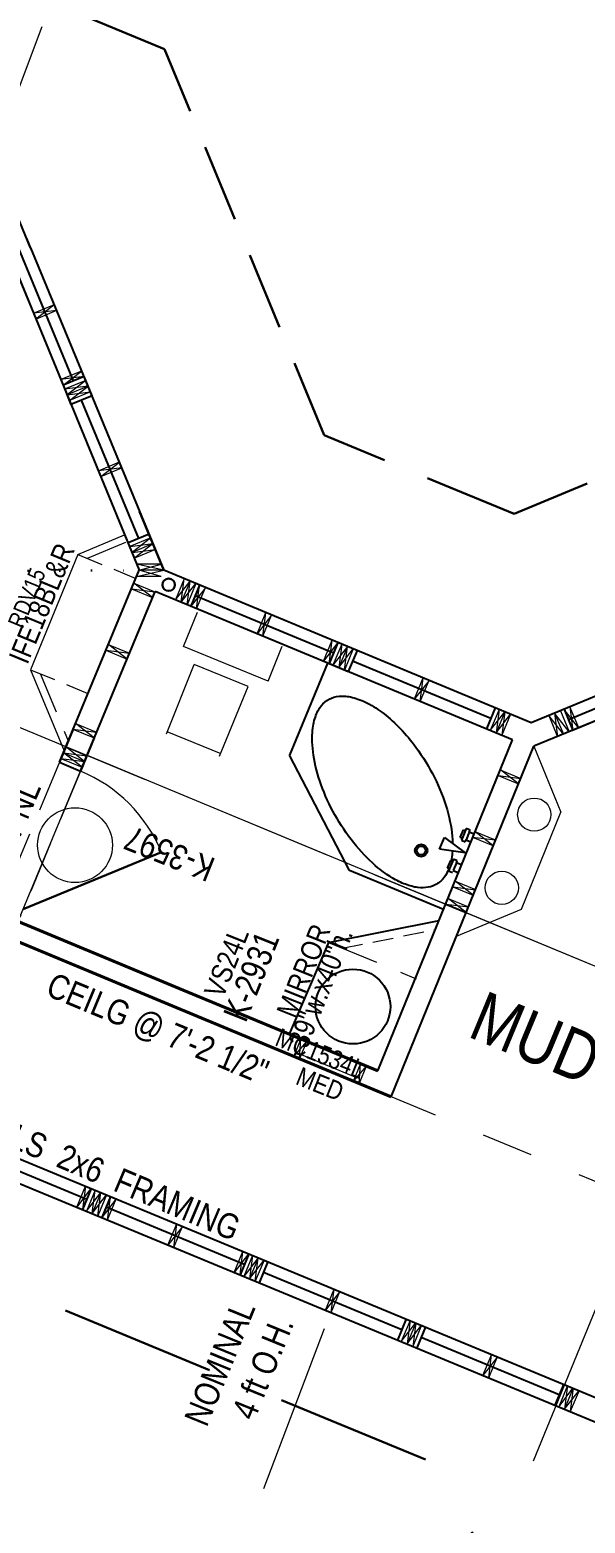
# Model space of a CAD drawing. Header units: inches. Extents: x 279 to 11006, y 233 to 7807.
# Drawn here: x 3502.7 to 3636.3, y 1687.2 to 2046.5 of the extents above; entities that cross this region are included whole.
import ezdxf

# ---------------------------------------------------------------- set-up
doc = ezdxf.new("R2010")
doc.units = ezdxf.units.IN
doc.header["$MEASUREMENT"] = 0
for name, pattern in [('ACAD_ISO07W100', [3, 0, -3]), ('CENTER', [2, 1.25, -0.25, 0.25, -0.25]), ('HIDDEN', [0.375, 0.25, -0.125])]:
    doc.linetypes.add(name, pattern=pattern)
for name, color, linetype, lineweight in [('BUILT-INS', 6, 'Continuous', 9), ('DOORS', 7, 'Continuous', 30), ('FOUNDATION', 7, 'HIDDEN', 20), ('GRID', 1, 'CENTER', 20), ('INT WALLS', 7, 'Continuous', 40), ('LAYOUT', 6, 'Continuous', 9), ('LITE COVE', 7, 'HIDDEN', 30), ('MILLWORK', 7, 'Continuous', 20), ('PLUMBING', 7, 'Continuous', 20), ('ROOF BEAMS', 3, 'HIDDEN', 30), ('ROOFLINE', 7, 'HIDDEN', 30), ('WALL FRAMING', 7, 'Continuous', 30), ('WINDOWS', 5, 'Continuous', 30)]:
    doc.layers.add(name, color=color, linetype=linetype, lineweight=lineweight)
for name, color, linetype in [('CABINETS', 30, 'HIDDEN'), ('CABTOPS', 30, 'Continuous'), ('LLPLUMBING', 102, 'Continuous'), ('MILLWORK TEXT', 7, 'Continuous'), ('TEXT', 250, 'Continuous'), ('WALLS', 5, 'Continuous')]:
    doc.layers.add(name, color=color, linetype=linetype)
doc.styles.add('ARCHENTLTD', font='technical.ttf', dxfattribs={"height": 0.1875})
doc.dimstyles.new('ARCHENTLTD', dxfattribs={"dimscale": 0.05, "dimtxt": 0.1875, "dimasz": 3, "dimexe": 9, "dimexo": 1, "dimgap": 2.5, "dimtad": 0, "dimdec": 1, "dimzin": 1, "dimdsep": 46, "dimlunit": 4, "dimtxsty": 'ARCHENTLTD', "dimblk": 'ARCHTICK', "dimcen": 6, "dimclrd": 256, "dimclre": 256, "dimclrt": 256, "dimaunit": 1, "dimadec": 0, "dimazin": 0, "dimtfac": 1, "dimtdec": 1, "dimtofl": 0, "dimtmove": 1, "dimatfit": 3, "dimldrblk": 'ARCHTICK', "dimfxl": 1, "dimfrac": 2, "dimtolj": 1, "dimtzin": 0, "dimlwd": 9, "dimlwe": 9, "dimarcsym": 0})

# ---------------------------------------------------------------- blocks, each defined once
blk = doc.blocks.new('_ArchTick')
at = {"color": 0, "linetype": 'ByBlock', "const_width": 0.15}
blk.add_lwpolyline([(-0.5, -0.5), (0.5, 0.5)], dxfattribs=at)

msp = doc.modelspace()

# ---------------------------------------------------------------- linework, layer by layer
at = {"layer": 'BUILT-INS', "linetype": 'Continuous', "lineweight": 20, "ltscale": 0.75}
for p, q in [((3514.19, 1920.28), (3525.44, 1924.98)), ((3514.22, 1920.3), (3502.79, 1892.54)), ((3502.79, 1892.54), (3510.93, 1873.05))]:
    msp.add_line(p, q, dxfattribs=at)
at = {"layer": 'BUILT-INS', "linetype": 'HIDDEN', "lineweight": 20, "ltscale": 40}
for p, q in [((3516.53, 1919.37), (3526.11, 1923.37)), ((3505.15, 1891.62), (3511.91, 1875.44))]:
    msp.add_line(p, q, dxfattribs=at)
at = {"layer": 'BUILT-INS', "linetype": 'HIDDEN', "lineweight": 9, "ltscale": 25}
for p, q in [((3514.19, 1920.28), (3528.14, 1914.5)), ((3502.79, 1892.54), (3516.65, 1886.79))]:
    msp.add_line(p, q, dxfattribs=at)
at = {"layer": 'BUILT-INS', "linetype": 'Continuous', "lineweight": 9, "ltscale": 0.25}
for p, q in [((3623.91, 1874.1), (3630.43, 1858.29)), ((3605.29, 1828.45), (3620.91, 1834.89))]:
    msp.add_line(p, q, dxfattribs=at)
at = {"layer": 'BUILT-INS', "ltscale": 75}
msp.add_line((3620.91, 1834.89), (3630.43, 1858.29), dxfattribs=at)
at = {"layer": 'BUILT-INS', "ltscale": 50}
for centre in [(3624.02, 1857.66), (3616.2, 1840.04)]:
    msp.add_circle(centre, 4, dxfattribs=at)
at = {"layer": 'CABINETS', "lineweight": 9, "ltscale": 50}
for p, q in [((3574.5, 1826.91), (3595.6, 1818.16)), ((3565.04, 1804.86), (3586.4, 1795.99))]:
    msp.add_line(p, q, dxfattribs=at)
at = {"layer": 'CABTOPS', "color": 7, "linetype": 'HIDDEN', "lineweight": 20, "ltscale": 20}
msp.add_line((3577.81, 1825.54), (3600.22, 1829.99), dxfattribs=at)
at = {"layer": 'DOORS', "ltscale": 50}
msp.add_line((3501.04, 1834.9), (3534.31, 1848.64), dxfattribs=at)
at = {"layer": 'DOORS', "color": 7, "linetype": 'Continuous', "lineweight": 20, "ltscale": 7.5}
msp.add_circle((3513.53, 1850.32), 9, dxfattribs=at)
at = {"layer": 'DOORS', "lineweight": 9, "ltscale": 75}
msp.add_arc((3501.04, 1834.9), 36, 22.4446, 67.4482, dxfattribs=at)
at = {"layer": 'GRID', "ltscale": 50}
for p, q in [((3534.89, 1916.45), (3498.22, 2005.17)), ((3623.25, 1879.78), (3792.7, 1949.72)), ((3498.07, 1827.78), (3534.89, 1916.45)), ((3534.89, 1916.45), (3623.25, 1879.78)), ((3516.42, 1871.96), (3605.08, 1835.15)), ((3542.41, 1809.38), (3678.76, 1752.79))]:
    msp.add_line(p, q, dxfattribs=at)
at = {"layer": 'GRID', "linetype": 'CENTER', "lineweight": 9, "ltscale": 50}
msp.add_line((3623.84, 1702.16), (3649.29, 1764.42), dxfattribs=at)
at = {"layer": 'INT WALLS', "ltscale": 50}
for p, q in [((3491.08, 1835.56), (3538.58, 1815.84)), ((3538.58, 1815.84), (3586.4, 1795.99))]:
    msp.add_line(p, q, dxfattribs=at)
at = {"layer": 'INT WALLS', "ltscale": 75}
for p, q in [((3489.31, 1831.42), (3536.86, 1811.68)), ((3536.86, 1811.68), (3589.6, 1789.79))]:
    msp.add_line(p, q, dxfattribs=at)
at = {"layer": 'LAYOUT', "color": 6, "linetype": 'CENTER', "lineweight": 5, "ltscale": 250}
for p, q in [((1688.03, 2631.06), (3956.97, 1689.05)), ((3241.82, 1985.96), (4783.42, 1345.93))]:
    msp.add_line(p, q, dxfattribs=at)
at = {"layer": 'LITE COVE', "color": 7, "linetype": 'ACAD_ISO07W100', "lineweight": 30, "ltscale": 2.5}
msp.add_line((3433.89, 1915.88), (3528.94, 1916.46), dxfattribs=at)
at = {"layer": 'LLPLUMBING', "color": 5}
for p, q in [((3574.3, 1894.14), (3565.13, 1872, -1)), ((3579.55, 1844.25, -1), (3565.13, 1872, -1)), ((3607.64, 1854.3, -1), (3606.49, 1851.53, -1)), ((3608.57, 1853.92, -1), (3607.64, 1854.3, -1)), ((3602.39, 1852.12, -1), (3607.35, 1848.43, -1)), ((3606.22, 1852.18, -1), (3606.99, 1854.03, -1)), ((3606.68, 1851.99, -1), (3606.22, 1852.18, -1)), ((3606.49, 1851.53, -1), (3607.42, 1851.15, -1)), ((3606.99, 1854.03, -1), (3607.45, 1853.84, -1)), ((3607.42, 1851.15, -1), (3607.61, 1851.61, -1)), ((3608.37, 1853.46, -1), (3607.61, 1851.61, -1)), ((3607.61, 1851.61, -1), (3608.53, 1851.23, -1)), ((3608.37, 1853.46, -1), (3608.57, 1853.92, -1)), ((3609.3, 1853.07, -1), (3608.37, 1853.46, -1)), ((3607.35, 1848.43, -1), (3601.24, 1849.35, -1)), ((3602.19, 1834.86, -1), (3579.55, 1844.25, -1)), ((3603.15, 1844.8, -1), (3603.92, 1846.64, -1)), ((3603.62, 1844.6, -1), (3603.15, 1844.8, -1)), ((3604.57, 1846.91, -1), (3603.42, 1844.14, -1)), ((3603.42, 1844.14, -1), (3604.35, 1843.76, -1)), ((3603.92, 1846.64, -1), (3604.38, 1846.45, -1)), ((3605.31, 1846.07, -1), (3604.54, 1844.22, -1)), ((3604.54, 1844.22, -1), (3605.46, 1843.84, -1)), ((3605.5, 1846.53, -1), (3604.57, 1846.91, -1)), ((3605.31, 1846.07, -1), (3605.5, 1846.53, -1)), ((3606.23, 1845.68, -1), (3605.31, 1846.07, -1))]:
    msp.add_line(p, q, dxfattribs=at)
at = {"layer": 'LLPLUMBING', "color": 5, "ltscale": 12}
msp.add_line((3601.24, 1849.35, -1), (3602.39, 1852.12, -1), dxfattribs=at)
at = {"layer": 'LLPLUMBING', "color": 5}
for radius in [1.5, 1.03]:
    msp.add_circle((3596.81, 1849.03, -1), radius, dxfattribs=at)
for points, knots in [([(3603.46, 1844.67, -1), (3603.31, 1844.27, -1), (3603.14, 1843.9, -1), (3602.55, 1842.8, -1), (3602.08, 1842.18, -1), (3601.22, 1841.38, -1), (3600.87, 1841.12, -1), (3600.5, 1840.91, -1), (3599.9, 1840.55, -1), (3599.23, 1840.31, -1), (3597.73, 1840.04, -1), (3596.9, 1840.02, -1), (3595.07, 1840.25, -1), (3594.08, 1840.5, -1), (3592, 1841.28, -1), (3590.91, 1841.81, -1), (3588.68, 1843.15, -1), (3587.54, 1843.96, -1), (3584.61, 1846.37, -1), (3582.83, 1848.15, -1), (3579.49, 1852.16, -1), (3577.93, 1854.39, -1), (3575.19, 1859.06, -1), (3574.01, 1861.51, -1), (3572.14, 1866.39, -1), (3571.46, 1868.81, -1), (3570.64, 1873.38, -1), (3570.51, 1875.53, -1), (3570.74, 1878.81, -1), (3570.98, 1880.07, -1), (3571.71, 1882.21, -1), (3572.18, 1883.11, -1), (3573.3, 1884.53, -1), (3573.93, 1885.06, -1), (3575.38, 1885.84, -1), (3576.19, 1886.08, -1), (3578.06, 1886.24, -1), (3579.11, 1886.16, -1), (3581.4, 1885.6, -1), (3582.64, 1885.13, -1), (3585.21, 1883.8, -1), (3586.54, 1882.94, -1), (3589.2, 1880.88, -1), (3590.53, 1879.67, -1), (3593.12, 1876.97, -1), (3594.36, 1875.48, -1), (3597.21, 1871.61, -1), (3598.73, 1869.13, -1), (3601.28, 1864.04, -1), (3602.31, 1861.42, -1), (3603.77, 1856.34, -1), (3604.21, 1853.89, -1), (3604.35, 1851.32, -1), (3604.37, 1850.98, -1), (3604.37, 1850.64, -1)], [5.883628, 5.883628, 5.883628, 5.883628, 5.971614, 5.971614, 6.164471, 6.164471, 6.283185, 6.283185, 6.283185, 6.475523, 6.475523, 6.66786, 6.66786, 6.860198, 6.860198, 7.052535, 7.052535, 7.244872, 7.244872, 7.549445, 7.549445, 7.854018, 7.854018, 8.15859, 8.15859, 8.463163, 8.463163, 8.767735, 8.767735, 8.993422, 8.993422, 9.21911, 9.21911, 9.444797, 9.444797, 9.670484, 9.670484, 9.896171, 9.896171, 10.121858, 10.121858, 10.347545, 10.347545, 10.573232, 10.573232, 10.79892, 10.79892, 11.121232, 11.121232, 11.443544, 11.443544, 11.765857, 11.765857, 11.815651, 11.815651, 11.815651, 11.815651]), ([(3604.33, 1848.88, -1), (3604.28, 1848.24, -1), (3604.21, 1847.63, -1), (3604.08, 1846.9, -1), (3604.05, 1846.75, -1), (3604.02, 1846.6, -1)], [5.6234548, 5.6234548, 5.6234548, 5.6234548, 5.7271427, 5.7271427, 5.7542207, 5.7542207, 5.7542207, 5.7542207])]:
    msp.add_open_spline(points, degree=3, knots=knots, dxfattribs=at)
at = {"layer": 'MILLWORK', "color": 7, "lineweight": -3, "ltscale": 10}
msp.add_line((3574.5, 1826.91), (3601.14, 1832.2), dxfattribs=at)
at = {"layer": 'MILLWORK', "color": 7, "linetype": 'Continuous', "lineweight": -3, "ltscale": 5}
msp.add_line((3574.5, 1826.91), (3565.04, 1804.86), dxfattribs=at)
at = {"layer": 'MILLWORK', "lineweight": 9, "ltscale": 50}
msp.add_line((3567.93, 1799.91), (3580.87, 1794.56), dxfattribs=at)
at = {"layer": 'PLUMBING', "color": 5, "ltscale": 75}
for p, q in [((3539.64, 1898.1, -1), (3542.97, 1906.4, -1)), ((3560.02, 1889.8, -1), (3539.64, 1898.1, -1)), ((3560.02, 1889.8, -1), (3563.39, 1898.21, -1)), ((3535.53, 1877.1, -1), (3542.23, 1893.8, -1)), ((3555.2, 1888.53, -1), (3542.23, 1893.8, -1)), ((3548.31, 1871.76, -1), (3555.2, 1888.53, -1)), ((3548.7, 1872.33, -1), (3535.73, 1877.6, -1))]:
    msp.add_line(p, q, dxfattribs=at)
at = {"layer": 'PLUMBING', "color": 5, "lineweight": 30, "ltscale": 75}
msp.add_circle((3536.05, 1912.98), 1.5, dxfattribs=at)
at = {"layer": 'PLUMBING', "color": 5, "linetype": 'Continuous', "lineweight": -3, "ltscale": 1.5}
msp.add_circle((3580.39, 1811.48, -178358.1), 9, dxfattribs=at)
at = {"layer": 'ROOF BEAMS', "lineweight": 20, "ltscale": 50}
for p, q in [((3515.39, 1963.91), (3529.13, 1930.64)), ((3509.76, 1870.25), (3495.27, 1835.35)), ((3514.84, 1868.14), (3500.35, 1833.24))]:
    msp.add_line(p, q, dxfattribs=at)
at = {"layer": 'ROOFLINE', "linetype": 'HIDDEN', "ltscale": 150}
for p, q in [((3535.09, 2041.84), (3409.97, 2093.77)), ((3792.76, 2001.68), (3619.15, 1930.05)), ((3459.25, 1759.84), (3602.65, 1700.45)), ((3623.37, 1650.46), (3602.65, 1700.45))]:
    msp.add_line(p, q, dxfattribs=at)
at = {"layer": 'ROOFLINE', "linetype": 'HIDDEN', "ltscale": 75}
msp.add_line((3573.49, 1948.97), (3535.09, 2041.84), dxfattribs=at)
at = {"layer": 'ROOFLINE', "linetype": 'HIDDEN', "ltscale": 90}
msp.add_line((3619.15, 1930.05), (3573.49, 1948.97), dxfattribs=at)
at = {"layer": 'WALL FRAMING', "linetype": 'HIDDEN', "lineweight": 20, "ltscale": 25}
for p, q in [((3503.5, 1978.31), (3508.58, 1980.41)), ((3504.07, 1976.92), (3509.15, 1979.02)), ((3510.07, 1962.36), (3515.15, 1964.46)), ((3512.58, 1956.36), (3517.66, 1958.46)), ((3519.17, 1940.42), (3524.25, 1942.52)), ((3519.74, 1939.03), (3524.82, 1941.14)), ((3526.33, 1923.09), (3531.41, 1925.19)), ((3542.79, 1907.22), (3544.89, 1912.3)), ((3557.34, 1901.2), (3559.45, 1906.27)), ((3558.73, 1900.62), (3560.83, 1905.7)), ((3573.27, 1894.57), (3575.37, 1899.65)), ((3579.28, 1892.1), (3581.39, 1897.18)), ((3595.21, 1885.49), (3597.32, 1890.57)), ((3596.6, 1884.92), (3598.71, 1889.99)), ((3612.53, 1878.3), (3614.64, 1883.38)), ((3634.7, 1878.52), (3632.6, 1883.6)), ((3513.95, 1763.18), (3516.06, 1768.26)), ((3521.34, 1760.12), (3523.45, 1765.19)), ((3535.89, 1754.09), (3538, 1759.17)), ((3537.28, 1753.52), (3539.39, 1758.6)), ((3551.83, 1747.49), (3553.93, 1752.54)), ((3573.77, 1738.39), (3575.87, 1743.47)), ((3575.16, 1737.83), (3577.26, 1742.89)), ((3611.66, 1722.73), (3613.77, 1727.81)), ((3613.05, 1722.17), (3615.15, 1727.23))]:
    msp.add_line(p, q, dxfattribs=at)
at = {"layer": 'WALL FRAMING', "lineweight": 9, "ltscale": 150}
for p, q in [((3504.04, 1976.91), (3508.55, 1980.4)), ((3509.12, 1979.01), (3503.5, 1978.31)), ((3515.7, 1963.06), (3510.07, 1962.36)), ((3510.62, 1960.96), (3515.13, 1964.45)), ((3516.11, 1962.15), (3511.6, 1958.66)), ((3516.68, 1960.76), (3511.03, 1960.05)), ((3511.6, 1958.66), (3517.26, 1959.38)), ((3512.17, 1957.28), (3516.68, 1960.76)), ((3524.8, 1941.13), (3519.17, 1940.42)), ((3519.72, 1939.02), (3524.23, 1942.51)), ((3526.69, 1922.16), (3532.35, 1922.87)), ((3531.77, 1924.26), (3527.26, 1920.77)), ((3532.35, 1922.87), (3527.84, 1919.39)), ((3532.35, 1922.87), (3531.77, 1924.26)), ((3527.26, 1920.77), (3532.92, 1921.49)), ((3528.32, 1914.97), (3534.89, 1916.45)), ((3534.89, 1916.45), (3528.33, 1917.97)), ((3528.94, 1916.46), (3534.27, 1917.95)), ((3534.27, 1914.95), (3528.94, 1916.46)), ((3527.09, 1911.99), (3532.74, 1911.27)), ((3532.17, 1909.89), (3527.67, 1913.38)), ((3537.71, 1909.33), (3541.2, 1913.83)), ((3539.09, 1908.75), (3539.82, 1914.41)), ((3539.09, 1908.75), (3542.59, 1913.26)), ((3540.48, 1908.18), (3541.2, 1913.83)), ((3544.88, 1912.27), (3541.4, 1907.8)), ((3542.78, 1907.2), (3543.5, 1912.85)), ((3560.82, 1905.67), (3557.34, 1901.2)), ((3558.72, 1900.6), (3559.44, 1906.25)), ((3526.04, 1895.1), (3521.55, 1898.59)), ((3576.75, 1899.05), (3573.27, 1894.57)), ((3574.64, 1893.97), (3575.36, 1899.62)), ((3579.07, 1898.12), (3575.58, 1893.61)), ((3577.68, 1898.69), (3576.96, 1893.04)), ((3576.96, 1893.04), (3580.45, 1897.54)), ((3578.35, 1892.46), (3579.07, 1898.12)), ((3520.97, 1897.21), (3526.62, 1896.49)), ((3596.59, 1884.89), (3597.31, 1890.54)), ((3598.7, 1889.97), (3595.21, 1885.49)), ((3615.55, 1882.97), (3614.83, 1877.32)), ((3616.94, 1882.4), (3615.55, 1882.97)), ((3634.71, 1878.49), (3631.23, 1883)), ((3632.61, 1883.57), (3633.32, 1877.94)), ((3518.11, 1876.13), (3513.62, 1879.62)), ((3613.44, 1877.9), (3616.94, 1882.4)), ((3614.83, 1877.32), (3618.32, 1881.82)), ((3616.94, 1882.4), (3616.21, 1876.75)), ((3631.01, 1876.99), (3627.52, 1881.5)), ((3632.39, 1877.57), (3628.9, 1882.08)), ((3628.91, 1882.07), (3629.62, 1876.42)), ((3513.04, 1878.24), (3518.69, 1877.52)), ((3510.72, 1872.56), (3516.36, 1871.84)), ((3515.22, 1869.07), (3510.73, 1872.56)), ((3515.79, 1870.45), (3511.29, 1873.94)), ((3510.15, 1871.17), (3515.8, 1870.45)), ((3615.31, 1867.08), (3620.76, 1866.39)), ((3620.22, 1865.04), (3615.89, 1868.47)), ((3609.15, 1852.26), (3614.61, 1851.56)), ((3614.06, 1850.22), (3609.73, 1853.64)), ((3604.41, 1840.3), (3609.87, 1839.6)), ((3609.32, 1838.26), (3604.99, 1841.68)), ((3601.14, 1836.78), (3602.53, 1836.21)), ((3607.64, 1834.13), (3603.28, 1837.52)), ((3602.7, 1836.13), (3608.17, 1835.44)), ((3516.05, 1768.24), (3515.34, 1762.61)), ((3513.94, 1763.16), (3517.44, 1767.66)), ((3516.26, 1762.23), (3519.76, 1766.73)), ((3517.65, 1761.65), (3518.37, 1767.31)), ((3517.65, 1761.65), (3521.14, 1766.16)), ((3519.03, 1761.08), (3519.76, 1766.73)), ((3523.44, 1765.17), (3519.96, 1760.69)), ((3521.33, 1760.09), (3522.05, 1765.75)), ((3539.38, 1758.57), (3535.89, 1754.09)), ((3537.27, 1753.49), (3537.99, 1759.15)), ((3555.3, 1751.95), (3551.83, 1747.49)), ((3553.22, 1746.92), (3553.92, 1752.52)), ((3557.62, 1751.01), (3554.13, 1746.51)), ((3556.24, 1751.59), (3555.52, 1745.93)), ((3555.52, 1745.93), (3559.01, 1750.44)), ((3556.9, 1745.36), (3557.62, 1751.01)), ((3577.25, 1742.87), (3573.77, 1738.39)), ((3575.16, 1737.83), (3575.86, 1743.44)), ((3594.13, 1735.93), (3593.41, 1730.28)), ((3592.02, 1730.85), (3595.52, 1735.36)), ((3593.41, 1730.28), (3596.9, 1734.78)), ((3595.52, 1735.36), (3594.79, 1729.7)), ((3615.14, 1727.21), (3611.66, 1722.73)), ((3613.05, 1722.17), (3613.76, 1727.78)), ((3629.91, 1715.19), (3633.41, 1719.7)), ((3632.02, 1720.27), (3631.3, 1714.62)), ((3631.3, 1714.62), (3634.79, 1719.12)), ((3633.41, 1719.7), (3632.69, 1714.04))]:
    msp.add_line(p, q, dxfattribs=at)
at = {"layer": 'WALL FRAMING', "lineweight": 20, "ltscale": 75}
for p, q in [((3516.11, 1962.15), (3511.03, 1960.05)), ((3516.68, 1960.76), (3511.6, 1958.66)), ((3517.26, 1959.38), (3512.17, 1957.28)), ((3531.77, 1924.26), (3526.69, 1922.16)), ((3532.35, 1922.87), (3527.26, 1920.77)), ((3532.92, 1921.49), (3527.84, 1919.39)), ((3539.82, 1914.41), (3537.71, 1909.33)), ((3541.2, 1913.83), (3539.09, 1908.75)), ((3542.59, 1913.26), (3540.48, 1908.18)), ((3577.68, 1898.69), (3575.58, 1893.61)), ((3579.07, 1898.12), (3576.96, 1893.04)), ((3580.45, 1897.54), (3578.35, 1892.46)), ((3615.55, 1882.97), (3613.44, 1877.9)), ((3616.94, 1882.4), (3614.83, 1877.32)), ((3618.32, 1881.82), (3616.21, 1876.75)), ((3627.52, 1881.5), (3629.62, 1876.42)), ((3628.91, 1882.08), (3631.01, 1876.99)), ((3630.29, 1882.65), (3632.39, 1877.56)), ((3518.37, 1767.31), (3516.26, 1762.23)), ((3519.76, 1766.73), (3517.65, 1761.65)), ((3519.76, 1766.73), (3517.65, 1761.65)), ((3521.14, 1766.16), (3519.03, 1761.08)), ((3556.24, 1751.59), (3554.13, 1746.51)), ((3557.62, 1751.01), (3555.52, 1745.93)), ((3559.01, 1750.44), (3556.9, 1745.36)), ((3594.13, 1735.93), (3592.02, 1730.85)), ((3595.52, 1735.36), (3593.41, 1730.28)), ((3596.9, 1734.78), (3594.79, 1729.7)), ((3632.02, 1720.27), (3629.91, 1715.19)), ((3633.41, 1719.7), (3631.3, 1714.62)), ((3634.79, 1719.12), (3632.69, 1714.04))]:
    msp.add_line(p, q, dxfattribs=at)
at = {"layer": 'WALL FRAMING', "lineweight": 20, "ltscale": 150}
for p, q in [((3534.28, 1917.95), (3528.33, 1917.97)), ((3534.89, 1916.45), (3528.94, 1916.46)), ((3534.27, 1914.95), (3528.32, 1914.97)), ((3567.87, 1803.68), (3566.17, 1799.51)), ((3569.26, 1803.11), (3567.56, 1798.94)), ((3582.19, 1797.74), (3580.49, 1793.57)), ((3583.58, 1797.17), (3581.87, 1793))]:
    msp.add_line(p, q, dxfattribs=at)
at = {"layer": 'WALL FRAMING', "color": 7, "lineweight": 20, "ltscale": 75}
for p, q in [((3527.09, 1911.99), (3532.17, 1909.89)), ((3527.66, 1913.38), (3532.73, 1911.27)), ((3521.54, 1898.6), (3526.61, 1896.49)), ((3520.97, 1897.21), (3526.04, 1895.1)), ((3513.61, 1879.62), (3518.68, 1877.52)), ((3513.04, 1878.24), (3518.11, 1876.13)), ((3510.72, 1872.56), (3515.79, 1870.45)), ((3511.28, 1873.95), (3516.36, 1871.84)), ((3510.15, 1871.17), (3515.22, 1869.07)), ((3615.31, 1867.08), (3620.22, 1865.04)), ((3615.85, 1868.42), (3620.76, 1866.39)), ((3609.15, 1852.26), (3614.06, 1850.22)), ((3609.7, 1853.6), (3614.61, 1851.56)), ((3604.41, 1840.3), (3609.32, 1838.26)), ((3604.98, 1841.68), (3609.88, 1839.65)), ((3603.26, 1837.52), (3608.17, 1835.44))]:
    msp.add_line(p, q, dxfattribs=at)
at = {"layer": 'WALL FRAMING', "linetype": 'Continuous', "lineweight": 9, "ltscale": 150}
for p, q in [((3569.26, 1803.11), (3566.18, 1799.51)), ((3567.56, 1798.94), (3567.87, 1803.68)), ((3583.58, 1797.17), (3580.49, 1793.57)), ((3581.88, 1792.99), (3582.19, 1797.74))]:
    msp.add_line(p, q, dxfattribs=at)
at = {"layer": 'WALLS', "color": 4, "ltscale": 75}
for p, q in [((3502.8, 1994.08), (3498.22, 2005.17)), ((3494.26, 2000.86), (3528.94, 1916.46)), ((3502.8, 1994.07), (3534.89, 1916.45)), ((3515.73, 1963.07), (3510.65, 1960.97)), ((3517.64, 1958.45), (3515.73, 1963.07)), ((3517.64, 1958.45), (3512.56, 1956.35)), ((3534.89, 1916.45), (3529.04, 1930.6)), ((3531.39, 1925.18), (3526.31, 1923.08)), ((3623.25, 1879.78), (3534.89, 1916.46)), ((3543.51, 1912.88), (3541.4, 1907.8)), ((3618.8, 1875.67), (3532.78, 1911.38)), ((3576.76, 1899.07), (3574.65, 1894)), ((3581.38, 1897.16), (3576.76, 1899.08)), ((3673.87, 1900.7), (3623.25, 1879.78)), ((3581.38, 1897.16), (3579.27, 1892.08)), ((3675.97, 1895.62), (3623.91, 1874.1)), ((3614.63, 1883.36), (3612.52, 1878.28)), ((3631.22, 1883.03), (3633.32, 1877.94)), ((3586.4, 1795.99), (3618.8, 1875.67)), ((3589.6, 1789.79), (3623.91, 1874.1)), ((3509.77, 1870.25), (3514.84, 1868.14)), ((3602.71, 1836.13), (3607.62, 1834.09)), ((3517.45, 1767.69), (3515.34, 1762.61)), ((3522.06, 1765.77), (3519.96, 1760.69)), ((3555.32, 1752), (3553.22, 1746.92)), ((3559.94, 1750.09), (3557.84, 1745.01)), ((3593.21, 1736.31), (3591.1, 1731.23)), ((3597.84, 1734.43), (3595.73, 1729.35)), ((3631.1, 1720.65), (3628.99, 1715.57))]:
    msp.add_line(p, q, dxfattribs=at)
at = {"layer": 'WALLS', "color": 4, "lineweight": 20, "ltscale": 75}
for p, q in [((3515.73, 1963.07), (3501.98, 1996.34)), ((3497.88, 1992.05), (3504.72, 1975.4)), ((3531.39, 1925.18), (3517.64, 1958.45)), ((3576.76, 1899.07), (3543.51, 1912.88)), ((3614.63, 1883.36), (3581.38, 1897.16)), ((3664.49, 1896.77), (3631.21, 1883.04))]:
    msp.add_line(p, q, dxfattribs=at)
at = {"layer": 'WALLS', "color": 4, "lineweight": 20, "ltscale": 50}
for p, q in [((3496.89, 1994.24), (3510.65, 1960.97)), ((3512.56, 1956.35), (3526.31, 1923.08)), ((3541.4, 1907.8), (3574.65, 1894)), ((3579.27, 1892.08), (3612.52, 1878.28)), ((3633.32, 1877.94), (3666.59, 1891.68))]:
    msp.add_line(p, q, dxfattribs=at)
at = {"layer": 'WALLS', "color": 4, "ltscale": 50}
for p, q in [((3510.65, 1960.97), (3512.56, 1956.35)), ((3509.76, 1870.25), (3528.94, 1916.46)), ((3514.84, 1868.14), (3532.79, 1911.38)), ((3574.65, 1894), (3579.27, 1892.08)), ((3513.07, 1878.23), (3509.77, 1870.25)), ((3518.15, 1876.12), (3514.83, 1868.14)), ((3427.91, 1804.76), (3644.38, 1715.1)), ((3427.94, 1798.79), (3645.22, 1708.8))]:
    msp.add_line(p, q, dxfattribs=at)
at = {"layer": 'WALLS', "lineweight": 9, "ltscale": 50}
msp.add_line((3602.53, 1836.21), (3601.14, 1836.78), dxfattribs=at)
at = {"layer": 'WINDOWS', "lineweight": 25, "ltscale": 75}
for p, q in [((3513.19, 1962.02), (3499.43, 1995.29)), ((3528.85, 1924.13), (3515.1, 1957.4)), ((3575.71, 1896.54), (3542.46, 1910.34)), ((3613.57, 1880.82), (3580.32, 1894.62)), ((3665.54, 1894.22), (3632.27, 1880.49)), ((3483.14, 1778.95), (3516.39, 1765.15)), ((3554.26, 1749.43), (3521.01, 1763.23)), ((3592.13, 1733.72), (3558.88, 1747.52)), ((3630.02, 1718.06), (3596.77, 1731.86))]:
    msp.add_line(p, q, dxfattribs=at)

# ---------------------------------------------------------------- texts
at = {"layer": 'BUILT-INS', "linetype": 'Continuous', "lineweight": 9, "ltscale": 1.5, "insert": (3525.98, 1916.43), "char_height": 5, "attachment_point": 9, "rotation": 67.591, "style": 'ARCHENTLTD'}
msp.add_mtext('IFE18BL&R\\P{\\H1.999x;  }', dxfattribs=at)
at = {"layer": 'BUILT-INS', "linetype": 'Continuous', "lineweight": 30, "ltscale": 1.5, "insert": (3516.48, 1911.8), "char_height": 4, "attachment_point": 9, "rotation": 67.591, "style": 'ARCHENTLTD'}
msp.add_mtext('RDV15\\P{\\H1.999x;  }', dxfattribs=at)
at = {"layer": 'CABINETS', "color": 7, "linetype": 'Continuous', "lineweight": 30, "insert": (3564.66, 1807.02), "char_height": 5, "attachment_point": 7, "rotation": 68.2429, "style": 'ARCHENTLTD'}
msp.add_mtext('VS24L\\P\\P  ', dxfattribs=at)
at = {"layer": 'DOORS', "color": 7, "linetype": 'Continuous', "lineweight": 30, "ltscale": 1.5, "char_height": 6, "style": 'ARCHENTLTD'}
for s, insert, attachment_point, rotation in [('1  3/0  PNL\\P{\\H1.999x;  }', (3506.88, 1826.3), 7, 67.0506), ('NOMINAL\\P4 ft O.H.\\P{\\H1.999x;  }', (3581.19, 1729.18), 9, 67.7968)]:
    msp.add_mtext(s, dxfattribs=dict(at, insert=insert, attachment_point=attachment_point, rotation=rotation))
at = {"layer": 'MILLWORK TEXT', "linetype": 'Continuous', "lineweight": 30, "char_height": 4.5, "attachment_point": 7, "rotation": 338.2429, "style": 'ARCHENTLTD'}
for s, insert in [('MC1534L \\P  ', (3558.54, 1795.21)), ('MED \\P  ', (3563.54, 1785.92))]:
    msp.add_mtext(s, dxfattribs=dict(at, insert=insert))
at = {"layer": 'PLUMBING', "color": 5, "linetype": 'Continuous', "char_height": 6, "attachment_point": 7, "style": 'ARCHENTLTD'}
for s, insert, rotation in [('K-3597\\P\\P  ', (3555.09, 1865.59, -1), 158.2429), ('K-2931\\P\\P  ', (3573.26, 1799.91), 68.2429)]:
    msp.add_mtext(s, dxfattribs=dict(at, insert=insert, rotation=rotation))
at = {"layer": 'TEXT', "color": 7, "linetype": 'Continuous', "insert": (3498.04, 1794.71), "char_height": 6, "attachment_point": 7, "rotation": 337.444, "style": 'ARCHENTLTD'}
msp.add_mtext('CEILG @ 7\'-2 1/2"\\P\\P  ', dxfattribs=at)
at = {"layer": 'TEXT', "linetype": 'Continuous', "insert": (3663.29, 1781.09), "char_height": 12, "width": 271, "attachment_point": 9, "rotation": 337.444, "style": 'ARCHENTLTD'}
msp.add_mtext('MUD  RM', dxfattribs=at)
at = {"layer": 'WINDOWS', "color": 7, "linetype": 'Continuous', "lineweight": 9, "insert": (3582.05, 1802.18), "char_height": 5, "attachment_point": 7, "rotation": 68.2429, "style": 'ARCHENTLTD'}
msp.add_mtext('MIRROR\\P\\P  ', dxfattribs=at)
at = {"layer": 'WINDOWS', "color": 7, "linetype": 'Continuous', "lineweight": 30, "style": 'ARCHENTLTD'}
for s, insert, char_height, attachment_point, rotation in [('39"w.x40"h.\\P\\P  ', (3584.88, 1794.91), 5, 7, 68.2429), ('(TYP) BLUE  WALLS  2x6  FRAMING\\P\\P  ', (3543.13, 1734.88), 6, 9, 337.1243)]:
    msp.add_mtext(s, dxfattribs=dict(at, insert=insert, char_height=char_height, attachment_point=attachment_point, rotation=rotation))

# ---------------------------------------------------------------- leaders
at = {"layer": 'FOUNDATION', "color": 7, "linetype": 'Continuous', "lineweight": 9, "ltscale": 25}
for points in [[(3491.11, 2008.79), (3505.66, 2047.34)], [(3558.98, 1695.47), (3573.53, 1734.02)]]:
    msp.add_leader(points, dimstyle='ARCHENTLTD', override={"dimgap": 1, "dimtad": 0}, dxfattribs=at)

doc.saveas('drawing.dxf')
